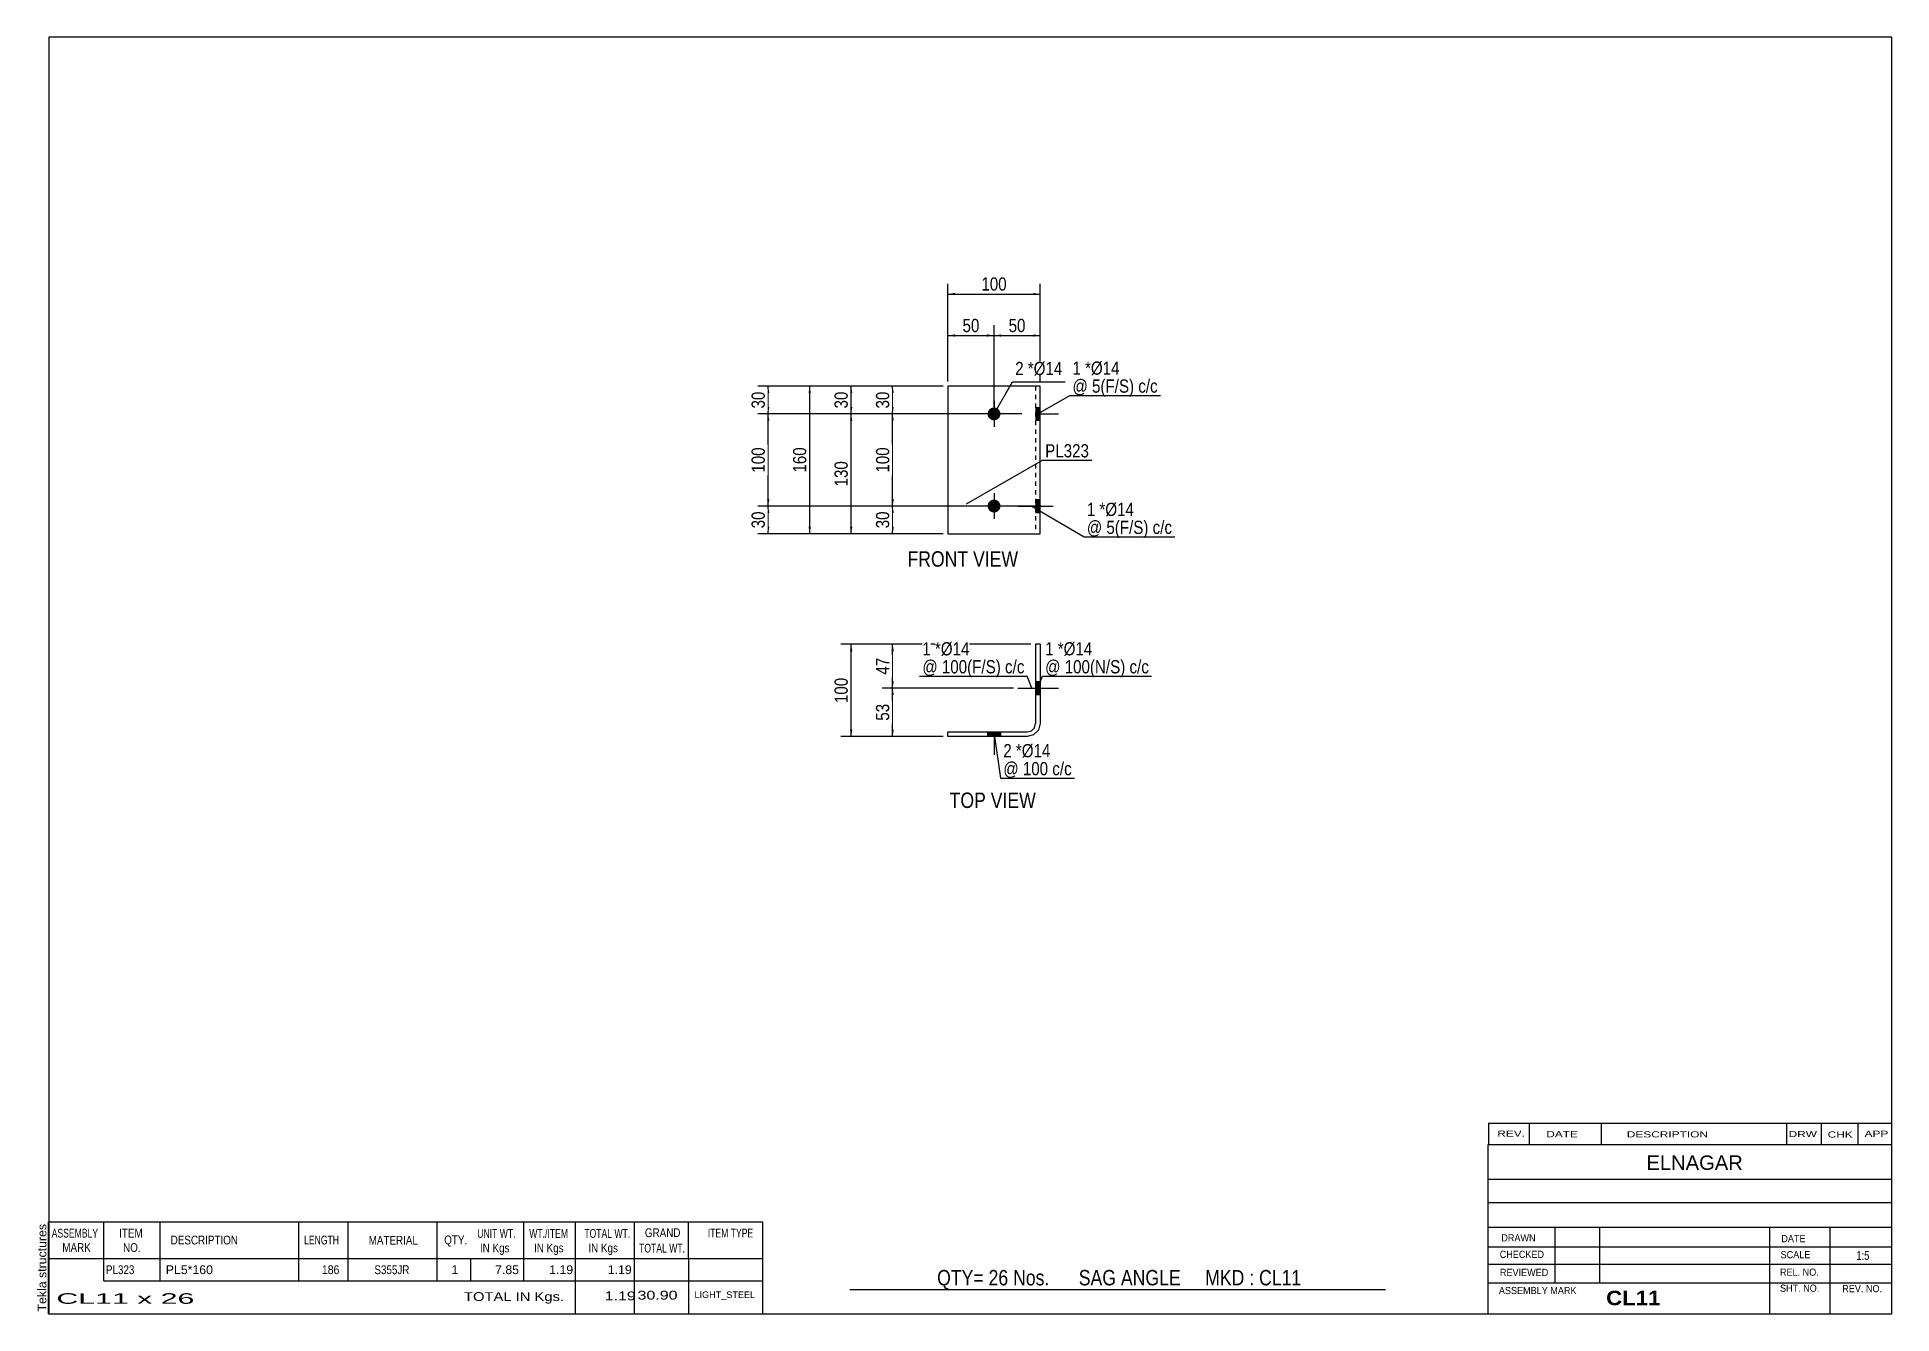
# Model space of a CAD drawing. Header units: millimetres. Extents: x 2 to 405, y 5 to 282.
import ezdxf

# ---------------------------------------------------------------- set-up
doc = ezdxf.new("R2010")
doc.units = ezdxf.units.MM
doc.linetypes.add('DXK_LINE_DOT1', pattern=[1.8814, 0.9407, -0.9407])
doc.styles.add('Arial', font='ARIAL.TTF', dxfattribs={"height": 0.2})
doc.styles.add('Arial Bold', font='ARIALBD.TTF', dxfattribs={"height": 0.2})
doc.styles.add('Arial Narrow', font='ARIALN.TTF', dxfattribs={"height": 0.2})

# ---------------------------------------------------------------- blocks, each defined once
blk = doc.blocks.new('Unknown-629275549-1220')
at = {"color": 5, "linetype": 'Continuous'}
for p, q in [((405, 282), (5, 282)), ((5, 282), (5, 5)), ((405, 5), (405, 282)), ((5, 5), (405, 5))]:
    blk.add_line(p, q, dxfattribs=at)
at = {"color": 174, "linetype": 'Continuous', "style": 'Arial'}
blk.add_text('Tekla structures', height=1.9102, rotation=90, dxfattribs=at).set_placement((4.5, 5.5))
blk = doc.blocks.new('Unknown-629275549-11 - 1457')
at = {"color": 0, "linetype": 'Continuous'}
blk.add_wipeout([(215.43, 167.1), (215.43, 170.6), (191.36, 170.6), (191.36, 167.1)], dxfattribs=at)
at = {"color": 96, "linetype": 'Continuous', "style": 'Arial Narrow'}
blk.add_text('FRONT VIEW', height=3.34, dxfattribs=at).set_placement((191.36, 167.1))
blk = doc.blocks.new('Unknown-629275549-12 - 1282')
at = {"color": 0, "linetype": 'Continuous'}
blk.add_wipeout([(219.25, 114.74), (219.25, 118.24), (200.51, 118.24), (200.51, 114.74)], dxfattribs=at)
at = {"color": 96, "linetype": 'Continuous', "style": 'Arial Narrow'}
blk.add_text('TOP VIEW', height=3.34, dxfattribs=at).set_placement((200.51, 114.74))
blk = doc.blocks.new('Bolt-629275549-1531 - 1457')
at = {"linetype": 'Continuous'}
for points in [[(210.15, 201.65), (210.44, 201.62), (210.72, 201.53), (210.97, 201.38), (211.19, 201.18), (211.36, 200.95), (211.48, 200.68), (211.54, 200.39), (211.54, 200.1), (211.48, 199.81), (211.36, 199.55), (211.19, 199.31), (210.97, 199.11), (210.72, 198.97), (210.44, 198.88), (210.15, 198.85), (209.86, 198.88), (209.58, 198.97), (209.33, 199.11), (209.11, 199.31), (208.94, 199.55), (208.82, 199.81), (208.76, 200.1), (208.76, 200.39), (208.82, 200.68), (208.94, 200.95), (209.11, 201.18), (209.33, 201.38), (209.58, 201.53), (209.86, 201.62)], [(210.15, 181.65), (210.44, 181.62), (210.72, 181.53), (210.97, 181.38), (211.19, 181.18), (211.36, 180.95), (211.48, 180.68), (211.54, 180.39), (211.54, 180.1), (211.48, 179.81), (211.36, 179.55), (211.19, 179.31), (210.97, 179.11), (210.72, 178.97), (210.44, 178.88), (210.15, 178.85), (209.86, 178.88), (209.58, 178.97), (209.33, 179.11), (209.11, 179.31), (208.94, 179.55), (208.82, 179.81), (208.76, 180.1), (208.76, 180.39), (208.82, 180.68), (208.94, 180.95), (209.11, 181.18), (209.33, 181.38), (209.58, 181.53), (209.86, 181.62)]]:
    blk.add_hatch(color=3, dxfattribs=at).paths.add_polyline_path(points)
at = {"color": 3, "linetype": 'Continuous'}
for p, q in [((210.15, 203.05), (210.15, 197.45)), ((212.95, 200.25), (207.35, 200.25)), ((210.15, 183.05), (210.15, 177.45)), ((212.95, 180.25), (207.35, 180.25))]:
    blk.add_line(p, q, dxfattribs=at)
blk = doc.blocks.new('Bolt-629275549-1495 - 1457')
at = {"linetype": 'Continuous'}
blk.add_hatch(color=3, dxfattribs=at).paths.add_polyline_path([(219.15, 201.65), (219.15, 198.85), (220.15, 198.85), (220.15, 201.65)])
at = {"color": 3, "linetype": 'Continuous'}
for p, q in [((219.15, 201.65), (220.15, 201.65)), ((219.15, 200.25), (224.15, 200.25)), ((219.15, 198.85), (220.15, 198.85))]:
    blk.add_line(p, q, dxfattribs=at)
blk = doc.blocks.new('Bolt-629275549-1536 - 1457')
at = {"linetype": 'Continuous'}
blk.add_hatch(color=3, dxfattribs=at).paths.add_polyline_path([(219.15, 181.65), (219.15, 178.85), (220.15, 178.85), (220.15, 181.65)])
at = {"color": 3, "linetype": 'Continuous'}
for p, q in [((219.15, 181.65), (220.15, 181.65)), ((215.35, 180.25), (222.95, 180.25)), ((219.15, 178.85), (220.15, 178.85))]:
    blk.add_line(p, q, dxfattribs=at)
blk = doc.blocks.new('Part-629275549-1552 - 1457')
at = {"color": 2, "linetype": 'Continuous'}
for p, q in [((220.15, 206.25), (200.15, 206.25)), ((200.15, 206.25), (200.15, 174.25)), ((220.15, 174.25), (220.15, 206.25)), ((200.15, 174.25), (220.15, 174.25))]:
    blk.add_line(p, q, dxfattribs=at)
at = {"color": 7, "linetype": 'DXK_LINE_DOT1'}
blk.add_line((219.15, 206.25), (219.15, 174.25), dxfattribs=at)
blk = doc.blocks.new('Bolt-629275549-1359 - 1282')
at = {"linetype": 'Continuous'}
blk.add_hatch(color=3, dxfattribs=at).paths.add_polyline_path([(211.55, 131.25), (208.75, 131.25), (208.75, 130.25), (211.55, 130.25)])
blk.add_hatch(color=3, dxfattribs=at).paths.add_polyline_path([(211.55, 131.25), (208.75, 131.25), (208.75, 130.25), (211.55, 130.25)])
at = {"color": 3, "linetype": 'Continuous'}
for p, q in [((208.75, 131.25), (208.75, 130.25)), ((208.75, 131.25), (208.75, 130.25)), ((210.15, 131.25), (210.15, 126.25)), ((210.15, 131.25), (210.15, 126.25)), ((211.55, 131.25), (211.55, 130.25)), ((211.55, 131.25), (211.55, 130.25))]:
    blk.add_line(p, q, dxfattribs=at)
blk = doc.blocks.new('Part-629275549-1397 - 1282')
at = {"color": 2, "linetype": 'Continuous'}
for p, q in [((219.15, 150.25), (219.15, 133.05)), ((220.15, 150.25), (219.15, 150.25)), ((220.15, 150.25), (220.15, 133.05)), ((218.91, 132.15), (219.15, 133.05)), ((220.15, 133.05), (219.77, 131.65)), ((200.15, 130.25), (200.15, 131.25)), ((200.15, 131.25), (217.35, 131.25)), ((217.35, 130.25), (200.15, 130.25)), ((217.35, 131.25), (218.25, 131.5)), ((218.75, 130.63), (217.35, 130.25)), ((218.25, 131.5), (218.91, 132.15)), ((219.77, 131.65), (218.75, 130.63))]:
    blk.add_line(p, q, dxfattribs=at)
blk = doc.blocks.new('Bolt-629275549-1322 - 1282')
at = {"linetype": 'Continuous'}
blk.add_hatch(color=3, dxfattribs=at).paths.add_polyline_path([(220.15, 139.35), (220.15, 142.15), (219.15, 142.15), (219.15, 139.35)])
at = {"color": 3, "linetype": 'Continuous'}
for p, q in [((219.15, 142.15), (220.15, 142.15)), ((219.15, 140.75), (224.15, 140.75)), ((219.15, 139.35), (220.15, 139.35))]:
    blk.add_line(p, q, dxfattribs=at)
blk = doc.blocks.new('Bolt-629275549-1396 - 1282')
at = {"linetype": 'Continuous'}
blk.add_hatch(color=3, dxfattribs=at).paths.add_polyline_path([(220.15, 139.35), (220.15, 142.15), (219.15, 142.15), (219.15, 139.35)])
at = {"color": 3, "linetype": 'Continuous'}
for p, q in [((219.15, 142.15), (220.15, 142.15)), ((215.35, 140.75), (222.95, 140.75)), ((219.15, 139.35), (220.15, 139.35))]:
    blk.add_line(p, q, dxfattribs=at)
blk = doc.blocks.new('StraightDimension-629275549-1554 - 1457')
at = {"linetype": 'Continuous'}
for points in [[(160.9, 178.75), (161.15, 180.25), (161.4, 178.75)], [(161.4, 175.75), (161.15, 174.25), (160.9, 175.75)]]:
    blk.add_hatch(color=7, dxfattribs=at).paths.add_polyline_path(points)
at = {"color": 7, "linetype": 'Continuous'}
for p, q in [((209.15, 180.25), (158.9, 180.25)), ((161.15, 174.25), (161.15, 180.25)), ((199.15, 174.25), (158.9, 174.25))]:
    blk.add_line(p, q, dxfattribs=at)
at = {"color": 0}
blk.add_wipeout([(161, 179.68), (156.8, 179.68), (156.8, 174.82), (161, 174.82)], dxfattribs=at)
at = {"color": 3, "style": 'Arial Narrow'}
blk.add_text('30', height=2.863, rotation=90.0002, dxfattribs=at).set_placement((160.4, 175.42))
blk = doc.blocks.new('StraightDimension-629275549-1563 - 1457')
at = {"linetype": 'Continuous'}
for points in [[(160.9, 198.75), (161.15, 200.25), (161.4, 198.75)], [(161.4, 181.75), (161.15, 180.25), (160.9, 181.75)]]:
    blk.add_hatch(color=7, dxfattribs=at).paths.add_polyline_path(points)
at = {"color": 7, "linetype": 'Continuous'}
for p, q in [((209.15, 200.25), (158.9, 200.25)), ((161.15, 180.25), (161.15, 200.25)), ((209.15, 180.25), (158.9, 180.25))]:
    blk.add_line(p, q, dxfattribs=at)
at = {"color": 0}
blk.add_wipeout([(161, 193.59), (156.8, 193.59), (156.8, 186.9), (161, 186.9)], dxfattribs=at)
at = {"color": 3, "style": 'Arial Narrow'}
blk.add_text('100', height=2.863, rotation=90.0002, dxfattribs=at).set_placement((160.4, 187.5))
blk = doc.blocks.new('StraightDimension-629275549-1572 - 1457')
at = {"linetype": 'Continuous'}
for points in [[(160.9, 204.75), (161.15, 206.25), (161.4, 204.75)], [(161.4, 201.75), (161.15, 200.25), (160.9, 201.75)]]:
    blk.add_hatch(color=7, dxfattribs=at).paths.add_polyline_path(points)
at = {"color": 7, "linetype": 'Continuous'}
for p, q in [((199.15, 206.25), (158.9, 206.25)), ((161.15, 200.25), (161.15, 206.25)), ((209.15, 200.25), (158.9, 200.25))]:
    blk.add_line(p, q, dxfattribs=at)
at = {"color": 0}
blk.add_wipeout([(161, 205.68), (156.8, 205.68), (156.8, 200.82), (161, 200.82)], dxfattribs=at)
at = {"color": 3, "style": 'Arial Narrow'}
blk.add_text('30', height=2.863, rotation=90.0002, dxfattribs=at).set_placement((160.4, 201.42))
blk = doc.blocks.new('StraightDimension-629275549-1579 - 1457')
at = {"linetype": 'Continuous'}
for points in [[(169.9, 204.75), (170.15, 206.25), (170.4, 204.75)], [(170.4, 175.75), (170.15, 174.25), (169.9, 175.75)]]:
    blk.add_hatch(color=7, dxfattribs=at).paths.add_polyline_path(points)
at = {"color": 7, "linetype": 'Continuous'}
for p, q in [((199.15, 206.25), (167.9, 206.25)), ((170.15, 174.25), (170.15, 206.25)), ((199.15, 174.25), (167.9, 174.25))]:
    blk.add_line(p, q, dxfattribs=at)
at = {"color": 0}
blk.add_wipeout([(170, 193.59), (165.8, 193.59), (165.8, 186.91), (170, 186.91)], dxfattribs=at)
at = {"color": 3, "style": 'Arial Narrow'}
blk.add_text('160', height=2.863, rotation=90.0002, dxfattribs=at).set_placement((169.4, 187.51))
blk = doc.blocks.new('StraightDimension-629275549-1588 - 1457')
at = {"linetype": 'Continuous'}
for points in [[(178.9, 198.75), (179.15, 200.25), (179.4, 198.75)], [(179.4, 175.75), (179.15, 174.25), (178.9, 175.75)]]:
    blk.add_hatch(color=7, dxfattribs=at).paths.add_polyline_path(points)
at = {"color": 7, "linetype": 'Continuous'}
for p, q in [((216.15, 200.25), (176.9, 200.25)), ((179.15, 174.25), (179.15, 200.25)), ((199.15, 174.25), (176.9, 174.25))]:
    blk.add_line(p, q, dxfattribs=at)
at = {"color": 0}
blk.add_wipeout([(179, 190.59), (174.8, 190.59), (174.8, 183.91), (179, 183.91)], dxfattribs=at)
at = {"color": 3, "style": 'Arial Narrow'}
blk.add_text('130', height=2.863, rotation=90.0002, dxfattribs=at).set_placement((178.4, 184.51))
blk = doc.blocks.new('StraightDimension-629275549-1669 - 1457')
at = {"linetype": 'Continuous'}
for points in [[(211.65, 217), (210.15, 217.25), (211.65, 217.5)], [(218.65, 217.5), (220.15, 217.25), (218.65, 217)]]:
    blk.add_hatch(color=7, dxfattribs=at).paths.add_polyline_path(points)
at = {"color": 7, "linetype": 'Continuous'}
for p, q in [((210.15, 201.25), (210.15, 219.5)), ((220.15, 207.25), (220.15, 219.5)), ((210.15, 217.25), (220.15, 217.25))]:
    blk.add_line(p, q, dxfattribs=at)
at = {"color": 0}
blk.add_wipeout([(217.58, 217.4), (217.58, 221.6), (212.72, 221.6), (212.72, 217.4)], dxfattribs=at)
at = {"color": 3, "style": 'Arial Narrow'}
blk.add_text('50', height=2.863, dxfattribs=at).set_placement((213.32, 218))
blk = doc.blocks.new('StraightDimension-629275549-1605 - 1457')
at = {"linetype": 'Continuous'}
for points in [[(178.9, 204.75), (179.15, 206.25), (179.4, 204.75)], [(179.4, 201.75), (179.15, 200.25), (178.9, 201.75)]]:
    blk.add_hatch(color=7, dxfattribs=at).paths.add_polyline_path(points)
at = {"color": 7, "linetype": 'Continuous'}
for p, q in [((199.15, 206.25), (176.9, 206.25)), ((179.15, 200.25), (179.15, 206.25)), ((216.15, 200.25), (176.9, 200.25))]:
    blk.add_line(p, q, dxfattribs=at)
at = {"color": 0}
blk.add_wipeout([(179, 205.68), (174.8, 205.68), (174.8, 200.82), (179, 200.82)], dxfattribs=at)
at = {"color": 3, "style": 'Arial Narrow'}
blk.add_text('30', height=2.863, rotation=90.0002, dxfattribs=at).set_placement((178.4, 201.42))
blk = doc.blocks.new('StraightDimension-629275549-1621 - 1457')
at = {"linetype": 'Continuous'}
for points in [[(187.9, 178.75), (188.15, 180.25), (188.4, 178.75)], [(188.4, 175.75), (188.15, 174.25), (187.9, 175.75)]]:
    blk.add_hatch(color=7, dxfattribs=at).paths.add_polyline_path(points)
at = {"color": 7, "linetype": 'Continuous'}
for p, q in [((220.35, 180.25), (185.9, 180.25)), ((188.15, 174.25), (188.15, 180.25)), ((199.15, 174.25), (185.9, 174.25))]:
    blk.add_line(p, q, dxfattribs=at)
at = {"color": 0}
blk.add_wipeout([(188, 179.68), (183.8, 179.68), (183.8, 174.82), (188, 174.82)], dxfattribs=at)
at = {"color": 3, "style": 'Arial Narrow'}
blk.add_text('30', height=2.863, rotation=90.0002, dxfattribs=at).set_placement((187.4, 175.42))
blk = doc.blocks.new('StraightDimension-629275549-1629 - 1457')
at = {"linetype": 'Continuous'}
for points in [[(187.9, 198.75), (188.15, 200.25), (188.4, 198.75)], [(188.4, 181.75), (188.15, 180.25), (187.9, 181.75)]]:
    blk.add_hatch(color=7, dxfattribs=at).paths.add_polyline_path(points)
at = {"color": 7, "linetype": 'Continuous'}
for p, q in [((216.15, 200.25), (185.9, 200.25)), ((188.15, 180.25), (188.15, 200.25)), ((220.35, 180.25), (185.9, 180.25))]:
    blk.add_line(p, q, dxfattribs=at)
at = {"color": 0}
blk.add_wipeout([(188, 193.59), (183.8, 193.59), (183.8, 186.91), (188, 186.91)], dxfattribs=at)
at = {"color": 3, "style": 'Arial Narrow'}
blk.add_text('100', height=2.863, rotation=90.0002, dxfattribs=at).set_placement((187.4, 187.51))
blk = doc.blocks.new('StraightDimension-629275549-1644 - 1457')
at = {"linetype": 'Continuous'}
for points in [[(187.9, 204.75), (188.15, 206.25), (188.4, 204.75)], [(188.4, 201.75), (188.15, 200.25), (187.9, 201.75)]]:
    blk.add_hatch(color=7, dxfattribs=at).paths.add_polyline_path(points)
at = {"color": 7, "linetype": 'Continuous'}
for p, q in [((199.15, 206.25), (185.9, 206.25)), ((188.15, 200.25), (188.15, 206.25)), ((216.15, 200.25), (185.9, 200.25))]:
    blk.add_line(p, q, dxfattribs=at)
at = {"color": 0}
blk.add_wipeout([(188, 205.68), (183.8, 205.68), (183.8, 200.82), (188, 200.82)], dxfattribs=at)
at = {"color": 3, "style": 'Arial Narrow'}
blk.add_text('30', height=2.863, rotation=90.0002, dxfattribs=at).set_placement((187.4, 201.42))
blk = doc.blocks.new('StraightDimension-629275549-1658 - 1457')
at = {"linetype": 'Continuous'}
for points in [[(201.65, 226), (200.15, 226.25), (201.65, 226.5)], [(218.65, 226.5), (220.15, 226.25), (218.65, 226)]]:
    blk.add_hatch(color=7, dxfattribs=at).paths.add_polyline_path(points)
at = {"color": 7, "linetype": 'Continuous'}
for p, q in [((200.15, 207.25), (200.15, 228.5)), ((200.15, 226.25), (220.15, 226.25)), ((220.15, 207.25), (220.15, 228.5))]:
    blk.add_line(p, q, dxfattribs=at)
at = {"color": 0}
blk.add_wipeout([(213.49, 226.4), (213.49, 230.6), (206.81, 230.6), (206.81, 226.4)], dxfattribs=at)
at = {"color": 3, "style": 'Arial Narrow'}
blk.add_text('100', height=2.863, dxfattribs=at).set_placement((207.41, 227))
blk = doc.blocks.new('StraightDimension-629275549-1663 - 1457')
at = {"linetype": 'Continuous'}
for points in [[(201.65, 217), (200.15, 217.25), (201.65, 217.5)], [(208.65, 217.5), (210.15, 217.25), (208.65, 217)]]:
    blk.add_hatch(color=7, dxfattribs=at).paths.add_polyline_path(points)
at = {"color": 7, "linetype": 'Continuous'}
for p, q in [((200.15, 207.25), (200.15, 219.5)), ((210.15, 201.25), (210.15, 219.5)), ((200.15, 217.25), (210.15, 217.25))]:
    blk.add_line(p, q, dxfattribs=at)
at = {"color": 0}
blk.add_wipeout([(207.58, 217.4), (207.58, 221.6), (202.72, 221.6), (202.72, 217.4)], dxfattribs=at)
at = {"color": 3, "style": 'Arial Narrow'}
blk.add_text('50', height=2.863, dxfattribs=at).set_placement((203.32, 218))
blk = doc.blocks.new('StraightDimension-629275549-1400 - 1282')
at = {"linetype": 'Continuous'}
for points in [[(178.9, 148.75), (179.15, 150.25), (179.4, 148.75)], [(179.4, 131.75), (179.15, 130.25), (178.9, 131.75)]]:
    blk.add_hatch(color=7, dxfattribs=at).paths.add_polyline_path(points)
at = {"color": 7, "linetype": 'Continuous'}
for p, q in [((218.15, 150.25), (176.9, 150.25)), ((179.15, 130.25), (179.15, 150.25)), ((199.15, 130.25), (176.9, 130.25))]:
    blk.add_line(p, q, dxfattribs=at)
at = {"color": 0}
blk.add_wipeout([(179, 143.6), (174.8, 143.6), (174.8, 136.91), (179, 136.91)], dxfattribs=at)
at = {"color": 3, "style": 'Arial Narrow'}
blk.add_text('100', height=2.863, rotation=90.0002, dxfattribs=at).set_placement((178.4, 137.51))
blk = doc.blocks.new('StraightDimension-629275549-1415 - 1282')
at = {"linetype": 'Continuous'}
for points in [[(187.9, 139.25), (188.15, 140.75), (188.4, 139.25)], [(188.4, 131.75), (188.15, 130.25), (187.9, 131.75)]]:
    blk.add_hatch(color=7, dxfattribs=at).paths.add_polyline_path(points)
at = {"color": 7, "linetype": 'Continuous'}
for p, q in [((214.35, 140.75), (185.9, 140.75)), ((188.15, 130.25), (188.15, 140.75)), ((199.15, 130.25), (185.9, 130.25))]:
    blk.add_line(p, q, dxfattribs=at)
at = {"color": 0}
blk.add_wipeout([(188, 137.93), (183.8, 137.93), (183.8, 133.08), (188, 133.08)], dxfattribs=at)
at = {"color": 3, "style": 'Arial Narrow'}
blk.add_text('53', height=2.863, rotation=90.0002, dxfattribs=at).set_placement((187.4, 133.68))
blk = doc.blocks.new('StraightDimension-629275549-1433 - 1282')
at = {"linetype": 'Continuous'}
for points in [[(187.9, 148.75), (188.15, 150.25), (188.4, 148.75)], [(188.4, 142.25), (188.15, 140.75), (187.9, 142.25)]]:
    blk.add_hatch(color=7, dxfattribs=at).paths.add_polyline_path(points)
at = {"color": 7, "linetype": 'Continuous'}
for p, q in [((218.15, 150.25), (185.9, 150.25)), ((188.15, 140.75), (188.15, 150.25)), ((214.35, 140.75), (185.9, 140.75))]:
    blk.add_line(p, q, dxfattribs=at)
at = {"color": 0}
blk.add_wipeout([(188, 147.93), (183.8, 147.93), (183.8, 143.08), (188, 143.08)], dxfattribs=at)
at = {"color": 3, "style": 'Arial Narrow'}
blk.add_text('47', height=2.863, rotation=90.0002, dxfattribs=at).set_placement((187.4, 143.68))
blk = doc.blocks.new('CBS_REVISION-629275549-1805')
at = {"color": 7, "linetype": 'Continuous'}
for p, q in [((317.49, 46.38), (404.99, 46.38)), ((317.49, 46.38), (317.49, 41.75)), ((326.29, 46.38), (326.29, 41.75)), ((341.88, 46.38), (341.88, 41.81)), ((382.14, 46.38), (382.14, 41.75)), ((389.68, 46.38), (389.68, 41.75)), ((397.63, 46.38), (397.63, 41.75)), ((317.49, 41.75), (404.99, 41.75))]:
    blk.add_line(p, q, dxfattribs=at)
at = {"color": 7, "style": 'Arial Narrow', "width": 1.7}
for s, height, p in [('REV.', 1.326, (319.35, 43.43)), ('DATE', 1.326, (329.98, 43.31)), ('DESCRIPTION', 1.3257, (347.46, 43.26)), ('DRW', 1.326, (382.57, 43.32)), ('CHK', 1.326, (391.06, 43.23)), ('APP', 1.326, (399.06, 43.38))]:
    blk.add_text(s, height=height, dxfattribs=at).set_placement(p)
blk = doc.blocks.new('CBS_BOM-629275549-1802')
at = {"color": 7, "linetype": 'Continuous'}
for p, q in [((4.97, 16.97), (4.97, 24.97)), ((4.97, 24.97), (159.89, 24.97)), ((16.97, 16.97), (16.97, 24.97)), ((29.16, 16.97), (29.16, 24.97)), ((59.32, 16.97), (59.32, 24.97)), ((70, 16.97), (70, 24.97)), ((89.32, 16.97), (89.32, 24.97)), ((108.12, 16.97), (108.12, 24.97)), ((119.33, 16.97), (119.33, 24.97)), ((132.12, 16.97), (132.12, 24.97)), ((143.87, 16.97), (143.87, 24.97)), ((159.89, 24.96), (159.89, 16.98)), ((4.97, 16.97), (159.89, 16.97)), ((4.97, 12.17), (4.97, 16.97)), ((16.97, 12.17), (16.97, 16.97)), ((29.16, 12.17), (29.16, 16.97)), ((59.32, 12.17), (59.32, 16.97)), ((70, 12.17), (70, 16.97)), ((89.32, 12.17), (89.32, 16.97)), ((96.58, 12.17), (96.58, 16.97)), ((108.12, 12.17), (108.12, 16.97)), ((119.33, 12.17), (119.33, 16.97)), ((132.12, 12.17), (132.12, 16.97)), ((143.89, 12.17), (143.89, 16.97)), ((159.89, 16.96), (159.89, 12.17)), ((4.97, 4.97), (4.97, 12.15)), ((16.97, 12.17), (159.89, 12.17)), ((119.33, 4.97), (119.33, 12.15)), ((132.12, 4.97), (132.12, 12.15)), ((143.93, 4.97), (143.93, 12.15)), ((159.89, 12.17), (159.89, 4.97)), ((4.97, 4.97), (159.89, 4.97))]:
    blk.add_line(p, q, dxfattribs=at)
at = {"color": 3, "linetype": 'Continuous', "style": 'Arial'}
for s, height, width, p in [('ASSEMBLY', 1.91, 0.7, (5.65, 21.54)), ('MARK', 1.91, 0.8, (7.97, 18.41)), ('ITEM', 1.91, 0.8, (20.3, 21.54)), ('NO.', 1.91, 0.8, (21.15, 18.41)), ('DESCRIPTION', 1.9102, 0.8, (31.48, 20.04)), ('LENGTH', 1.91, 0.7, (60.43, 20.04)), ('MATERIAL', 1.91, 0.8, (74.45, 19.99)), ('QTY.', 1.91, 0.8, (90.84, 20.07)), ('UNIT WT.', 1.91, 0.7, (98.01, 21.47)), ('IN Kgs', 1.91, 0.8, (98.59, 18.33)), ('WT./ITEM', 1.91, 0.7, (109.3, 21.47)), ('IN Kgs', 1.91, 0.8, (110.34, 18.33)), ('TOTAL WT.', 1.91, 0.7, (121.24, 21.47)), ('IN Kgs', 1.91, 0.8, (122.13, 18.33)), ('TOTAL WT.', 1.91, 0.7, (133.13, 18.29)), ('GRAND', 1.91, 0.8, (134.39, 21.63)), ('ITEM TYPE', 1.91, 0.7, (148.03, 21.55))]:
    blk.add_text(s, height=height, dxfattribs=dict(at, width=width)).set_placement(p)
at = {"color": 7, "linetype": 'Continuous', "style": 'Arial'}
for s, width, p in [('PL323', 0.8, (17.43, 13.6)), ('186', 0.85, (64.3, 13.6)), ('S355JR', 0.8, (75.69, 13.6))]:
    blk.add_text(s, height=1.91, dxfattribs=dict(at, width=width)).set_placement(p)
for s, p in [('PL5*160', (30.41, 13.6)), ('1', (92.41, 13.6)), ('7.85', (101.88, 13.6)), ('1.19', (113.62, 13.6)), ('1.19', (126.33, 13.6))]:
    blk.add_text(s, height=1.91, dxfattribs=at).set_placement(p)
at = {"color": 6, "linetype": 'Continuous', "style": 'Arial'}
for s, height, width, p in [('CL11 x 26', 2.292, 2.05, (6.69, 7.16)), ('TOTAL IN Kgs.', 1.9102, 1.2, (95.13, 7.77)), ('1.19', 1.91, 1.3, (125.65, 7.92)), ('30.90', 1.91, 1.3, (132.79, 8.08))]:
    blk.add_text(s, height=height, dxfattribs=dict(at, width=width)).set_placement(p)
blk.add_text('LIGHT_STEEL', height=1.4135, dxfattribs=at).set_placement((145.14, 8.42))
blk = doc.blocks.new('CBS_CALLOFF-629275549-1803')
at = {"color": 7, "linetype": 'Continuous'}
blk.add_line((178.88, 10.27), (295.11, 10.25), dxfattribs=at)
at = {"color": 3, "linetype": 'Continuous', "style": 'Arial Narrow'}
blk.add_text('QTY= 26 Nos.      SAG ANGLE     MKD : CL11', height=3.3405, dxfattribs=at).set_placement((197.8, 11.16))
blk = doc.blocks.new('CBS_NAME_BLOG-629275549-1804')
at = {"color": 7, "linetype": 'Continuous'}
for p, q in [((317.41, 41.75), (404.93, 41.75)), ((317.41, 5.04), (317.41, 41.75)), ((317.41, 34.21), (404.93, 34.21)), ((317.48, 29.16), (405, 29.16)), ((317.41, 23.79), (404.93, 23.79)), ((331.93, 11.68), (331.93, 23.78)), ((341.62, 11.71), (341.62, 23.78)), ((378.53, 5.04), (378.53, 23.77)), ((391.58, 5.04), (391.58, 23.78)), ((317.42, 19.49), (405, 19.51)), ((317.41, 15.74), (404.93, 15.74)), ((317.41, 11.7), (404.93, 11.7)), ((317.41, 5), (405, 5))]:
    blk.add_line(p, q, dxfattribs=at)
at = {"color": 3, "linetype": 'Continuous', "style": 'Arial'}
blk.add_text('ELNAGAR', height=3.133, dxfattribs=at).set_placement((351.73, 36.22))
at = {"color": 3, "linetype": 'Continuous'}
for s, height, style, width, p in [('DRAWN', 1.566, 'Arial', 0.9, (320.24, 20.68)), ('DATE', 1.566, 'Arial', 0.9, (381, 20.52)), ('CHECKED', 1.566, 'Arial', 0.9, (319.89, 17.11)), ('SCALE', 1.566, 'Arial', 0.9, (380.85, 17.04)), ('1:5', 1.957, 'Arial Narrow', 0.9, (397.3, 16.68)), ('REVIEWED', 1.566, 'Arial', 0.9, (319.93, 13.19)), ('REL. NO.', 1.566, 'Arial', 0.9, (380.71, 13.24)), ('ASSEMBLY MARK', 1.5663, 'Arial', 0.9, (319.71, 9.26)), ('CL11', 3.131, 'Arial Bold', 1.1, (342.99, 6.86)), ('SHT. NO.', 1.566, 'Arial', 0.9, (380.71, 9.77)), ('REV. NO.', 1.566, 'Arial', 0.9, (394.23, 9.68))]:
    blk.add_text(s, height=height, dxfattribs=dict(at, style=style, width=width)).set_placement(p)
blk = doc.blocks.new('Mark-629275549-1491 - 1457')
at = {"color": 0}
blk.add_wipeout([(229.01, 208.75), (229.01, 211.75), (227.18, 211.75), (227.18, 208.75)], dxfattribs=at)
blk.add_wipeout([(229.01, 208.75), (229.01, 211.75), (227.18, 211.75), (227.18, 208.75)], dxfattribs=at)
blk.add_wipeout([(231.18, 208.75), (231.18, 211.75), (229.91, 211.75), (229.91, 208.75)], dxfattribs=at)
blk.add_wipeout([(231.18, 208.75), (231.18, 211.75), (229.91, 211.75), (229.91, 208.75)], dxfattribs=at)
blk.add_wipeout([(237.4, 208.75), (237.4, 211.75), (231.18, 211.75), (231.18, 208.75)], dxfattribs=at)
blk.add_wipeout([(237.4, 208.75), (237.4, 211.75), (231.18, 211.75), (231.18, 208.75)], dxfattribs=at)
at = {"color": 3, "style": 'Arial Narrow'}
blk.add_text('*', height=2.86, dxfattribs=at).set_placement((229.91, 208.75))
at = {"color": 0}
blk.add_wipeout([(245.67, 204.85), (245.67, 207.85), (227.18, 207.85), (227.18, 204.85)], dxfattribs=at)
blk.add_wipeout([(245.67, 204.85), (245.67, 207.85), (227.18, 207.85), (227.18, 204.85)], dxfattribs=at)
at = {"color": 7, "linetype": 'Continuous'}
for p, q in [((219.65, 200.25), (226.58, 204.25)), ((226.58, 204.25), (246.27, 204.25))]:
    blk.add_line(p, q, dxfattribs=at)
at = {"color": 3, "style": 'Arial Narrow'}
for s, height, p in [('1', 2.86, (227.18, 208.75)), ('Ø14', 2.863, (231.18, 208.75)), ('@ 5(F/', 2.863, (227.18, 204.85)), ('S) c/', 2.863, (237.27, 204.85)), ('c', 2.86, (244.02, 204.85))]:
    blk.add_text(s, height=height, dxfattribs=at).set_placement(p)
blk = doc.blocks.new('Mark-629275549-1527 - 1457')
at = {"color": 0}
blk.add_wipeout([(216.58, 208.67), (216.58, 211.67), (214.75, 211.67), (214.75, 208.67)], dxfattribs=at)
blk.add_wipeout([(216.58, 208.67), (216.58, 211.67), (214.75, 211.67), (214.75, 208.67)], dxfattribs=at)
at = {"color": 7, "linetype": 'Continuous'}
blk.add_line((210.15, 200.25), (214.15, 207.17), dxfattribs=at)
at = {"color": 0}
blk.add_wipeout([(218.76, 208.67), (218.76, 211.67), (217.48, 211.67), (217.48, 208.67)], dxfattribs=at)
blk.add_wipeout([(218.76, 208.67), (218.76, 211.67), (217.48, 211.67), (217.48, 208.67)], dxfattribs=at)
at = {"color": 3, "style": 'Arial Narrow'}
blk.add_text('2', height=2.86, dxfattribs=at).set_placement((214.75, 208.67))
at = {"color": 0}
blk.add_wipeout([(224.97, 208.67), (224.97, 211.67), (218.76, 211.67), (218.76, 208.67)], dxfattribs=at)
blk.add_wipeout([(224.97, 208.67), (224.97, 211.67), (218.76, 211.67), (218.76, 208.67)], dxfattribs=at)
at = {"color": 7, "linetype": 'Continuous'}
blk.add_line((214.15, 207.17), (225.57, 207.17), dxfattribs=at)
at = {"color": 3, "style": 'Arial Narrow'}
for s, height, p in [('*', 2.86, (217.48, 208.67)), ('Ø14', 2.863, (218.76, 208.67))]:
    blk.add_text(s, height=height, dxfattribs=at).set_placement(p)
blk = doc.blocks.new('Mark-629275549-1532 - 1457')
at = {"color": 0}
blk.add_wipeout([(232.12, 178.1), (232.12, 181.1), (230.3, 181.1), (230.3, 178.1)], dxfattribs=at)
blk.add_wipeout([(232.12, 178.1), (232.12, 181.1), (230.3, 181.1), (230.3, 178.1)], dxfattribs=at)
blk.add_wipeout([(234.3, 178.1), (234.3, 181.1), (233.02, 181.1), (233.02, 178.1)], dxfattribs=at)
blk.add_wipeout([(234.3, 178.1), (234.3, 181.1), (233.02, 181.1), (233.02, 178.1)], dxfattribs=at)
blk.add_wipeout([(240.51, 178.1), (240.51, 181.1), (234.3, 181.1), (234.3, 178.1)], dxfattribs=at)
blk.add_wipeout([(240.51, 178.1), (240.51, 181.1), (234.3, 181.1), (234.3, 178.1)], dxfattribs=at)
at = {"color": 3, "style": 'Arial Narrow'}
blk.add_text('*', height=2.86, dxfattribs=at).set_placement((233.02, 178.1))
at = {"color": 0}
blk.add_wipeout([(248.78, 174.2), (248.78, 177.2), (230.3, 177.2), (230.3, 174.2)], dxfattribs=at)
blk.add_wipeout([(248.78, 174.2), (248.78, 177.2), (230.3, 177.2), (230.3, 174.2)], dxfattribs=at)
at = {"color": 7, "linetype": 'Continuous'}
for p, q in [((218.35, 180.25), (229.7, 173.6)), ((229.7, 173.6), (249.38, 173.6))]:
    blk.add_line(p, q, dxfattribs=at)
at = {"color": 3, "style": 'Arial Narrow'}
for s, height, p in [('1', 2.86, (230.3, 178.1)), ('@ 5(F/', 2.863, (230.3, 174.2)), ('Ø14', 2.863, (234.3, 178.1)), ('S) c/', 2.863, (240.38, 174.2)), ('c', 2.86, (247.14, 174.2))]:
    blk.add_text(s, height=height, dxfattribs=at).set_placement(p)
blk = doc.blocks.new('Mark-629275549-1548 - 1457')
at = {"color": 0}
blk.add_wipeout([(230.77, 190.81), (230.77, 193.81), (221.26, 193.81), (221.26, 190.81)], dxfattribs=at)
blk.add_wipeout([(230.77, 190.81), (230.77, 193.81), (221.26, 193.81), (221.26, 190.81)], dxfattribs=at)
at = {"color": 7, "linetype": 'Continuous'}
for p, q in [((204.21, 180.71), (220.66, 190.21)), ((220.66, 190.21), (231.37, 190.21))]:
    blk.add_line(p, q, dxfattribs=at)
at = {"color": 3, "style": 'Arial Narrow'}
blk.add_text('PL323', height=2.863, dxfattribs=at).set_placement((221.26, 190.81))
blk = doc.blocks.new('Mark-629275549-1317 - 1282')
at = {"color": 0}
blk.add_wipeout([(223.08, 147.85), (223.08, 150.85), (221.25, 150.85), (221.25, 147.85)], dxfattribs=at)
blk.add_wipeout([(223.08, 147.85), (223.08, 150.85), (221.25, 150.85), (221.25, 147.85)], dxfattribs=at)
blk.add_wipeout([(225.26, 147.85), (225.26, 150.85), (223.98, 150.85), (223.98, 147.85)], dxfattribs=at)
blk.add_wipeout([(225.26, 147.85), (225.26, 150.85), (223.98, 150.85), (223.98, 147.85)], dxfattribs=at)
blk.add_wipeout([(231.47, 147.85), (231.47, 150.85), (225.26, 150.85), (225.26, 147.85)], dxfattribs=at)
blk.add_wipeout([(231.47, 147.85), (231.47, 150.85), (225.26, 150.85), (225.26, 147.85)], dxfattribs=at)
at = {"color": 3, "style": 'Arial Narrow'}
blk.add_text('*', height=2.86, dxfattribs=at).set_placement((223.98, 147.85))
at = {"color": 0}
blk.add_wipeout([(243.76, 143.95), (243.76, 146.95), (221.25, 146.95), (221.25, 143.95)], dxfattribs=at)
blk.add_wipeout([(243.76, 143.95), (243.76, 146.95), (221.25, 146.95), (221.25, 143.95)], dxfattribs=at)
at = {"color": 7, "linetype": 'Continuous'}
for p, q in [((219.65, 140.75), (220.65, 143.35)), ((220.65, 143.35), (244.36, 143.35))]:
    blk.add_line(p, q, dxfattribs=at)
at = {"color": 3, "style": 'Arial Narrow'}
for s, height, p in [('1', 2.86, (221.25, 147.85)), ('Ø14', 2.863, (225.26, 147.85)), ('@ 100(N/', 2.863, (221.25, 143.95)), ('S) c/', 2.863, (235.36, 143.95)), ('c', 2.86, (242.12, 143.95))]:
    blk.add_text(s, height=height, dxfattribs=at).set_placement(p)
blk = doc.blocks.new('Mark-629275549-1355 - 1282')
at = {"color": 0}
blk.add_wipeout([(213.99, 125.74), (213.99, 128.74), (212.17, 128.74), (212.17, 125.74)], dxfattribs=at)
blk.add_wipeout([(213.99, 125.74), (213.99, 128.74), (212.17, 128.74), (212.17, 125.74)], dxfattribs=at)
blk.add_wipeout([(216.17, 125.74), (216.17, 128.74), (214.89, 128.74), (214.89, 125.74)], dxfattribs=at)
blk.add_wipeout([(216.17, 125.74), (216.17, 128.74), (214.89, 128.74), (214.89, 125.74)], dxfattribs=at)
blk.add_wipeout([(222.38, 125.74), (222.38, 128.74), (216.17, 128.74), (216.17, 125.74)], dxfattribs=at)
blk.add_wipeout([(222.38, 125.74), (222.38, 128.74), (216.17, 128.74), (216.17, 125.74)], dxfattribs=at)
at = {"color": 3, "style": 'Arial Narrow'}
blk.add_text('*', height=2.86, dxfattribs=at).set_placement((214.89, 125.74))
at = {"color": 0}
blk.add_wipeout([(227.01, 121.84), (227.01, 124.84), (212.17, 124.84), (212.17, 121.84)], dxfattribs=at)
blk.add_wipeout([(227.01, 121.84), (227.01, 124.84), (212.17, 124.84), (212.17, 121.84)], dxfattribs=at)
at = {"color": 7, "linetype": 'Continuous'}
for p, q in [((210.15, 130.75), (211.57, 121.24)), ((211.57, 121.24), (227.61, 121.24))]:
    blk.add_line(p, q, dxfattribs=at)
at = {"color": 3, "style": 'Arial Narrow'}
for s, height, p in [('2', 2.86, (212.17, 125.74)), ('@ 100 c/', 2.863, (212.17, 121.84)), ('Ø14', 2.863, (216.17, 125.74)), ('c', 2.86, (225.37, 121.84))]:
    blk.add_text(s, height=height, dxfattribs=at).set_placement(p)
blk = doc.blocks.new('Mark-629275549-1392 - 1282')
at = {"color": 0}
blk.add_wipeout([(196.43, 147.85), (196.43, 150.85), (194.6, 150.85), (194.6, 147.85)], dxfattribs=at)
blk.add_wipeout([(196.43, 147.85), (196.43, 150.85), (194.6, 150.85), (194.6, 147.85)], dxfattribs=at)
blk.add_wipeout([(198.61, 147.85), (198.61, 150.85), (197.33, 150.85), (197.33, 147.85)], dxfattribs=at)
blk.add_wipeout([(198.61, 147.85), (198.61, 150.85), (197.33, 150.85), (197.33, 147.85)], dxfattribs=at)
blk.add_wipeout([(204.82, 147.85), (204.82, 150.85), (198.61, 150.85), (198.61, 147.85)], dxfattribs=at)
blk.add_wipeout([(204.82, 147.85), (204.82, 150.85), (198.61, 150.85), (198.61, 147.85)], dxfattribs=at)
at = {"color": 3, "style": 'Arial Narrow'}
blk.add_text('*', height=2.86, dxfattribs=at).set_placement((197.33, 147.85))
at = {"color": 0}
blk.add_wipeout([(216.75, 143.95), (216.75, 146.95), (194.6, 146.95), (194.6, 143.95)], dxfattribs=at)
blk.add_wipeout([(216.75, 143.95), (216.75, 146.95), (194.6, 146.95), (194.6, 143.95)], dxfattribs=at)
at = {"color": 7, "linetype": 'Continuous'}
for p in [(194, 143.35), (218.35, 140.75)]:
    blk.add_line(p, (217.35, 143.35), dxfattribs=at)
at = {"color": 3, "style": 'Arial Narrow'}
for s, height, p in [('1', 2.86, (194.6, 147.85)), ('Ø14', 2.863, (198.61, 147.85)), ('@ 100(F/', 2.863, (194.6, 143.95)), ('S) c/', 2.863, (208.35, 143.95)), ('c', 2.86, (215.11, 143.95))]:
    blk.add_text(s, height=height, dxfattribs=at).set_placement(p)

msp = doc.modelspace()

# ---------------------------------------------------------------- block references
for name in ['Unknown-629275549-1220', 'Part-629275549-1552 - 1457', 'Bolt-629275549-1531 - 1457', 'Bolt-629275549-1495 - 1457', 'Bolt-629275549-1536 - 1457', 'Part-629275549-1397 - 1282', 'Bolt-629275549-1396 - 1282', 'Bolt-629275549-1322 - 1282', 'Bolt-629275549-1359 - 1282', 'CBS_REVISION-629275549-1805', 'CBS_NAME_BLOG-629275549-1804', 'CBS_BOM-629275549-1802', 'CBS_CALLOFF-629275549-1803']:
    msp.add_blockref(name, (0, 0))

# ---------------------------------------------------------------- next in the draw order: block references
for name in ['StraightDimension-629275549-1554 - 1457', 'Unknown-629275549-11 - 1457', 'StraightDimension-629275549-1400 - 1282', 'Unknown-629275549-12 - 1282']:
    msp.add_blockref(name, (0, 0))

# ---------------------------------------------------------------- next in the draw order: block references
for name in ['StraightDimension-629275549-1563 - 1457', 'StraightDimension-629275549-1415 - 1282']:
    msp.add_blockref(name, (0, 0))

# ---------------------------------------------------------------- next in the draw order: block references
for name in ['StraightDimension-629275549-1572 - 1457', 'StraightDimension-629275549-1433 - 1282', 'Mark-629275549-1355 - 1282']:
    msp.add_blockref(name, (0, 0))

# ---------------------------------------------------------------- next in the draw order: block references
for name in ['StraightDimension-629275549-1579 - 1457', 'Mark-629275549-1317 - 1282']:
    msp.add_blockref(name, (0, 0))

# ---------------------------------------------------------------- next in the draw order: block references
for name in ['StraightDimension-629275549-1588 - 1457', 'Mark-629275549-1392 - 1282']:
    msp.add_blockref(name, (0, 0))

# ---------------------------------------------------------------- next in the draw order: block references
for name in ['StraightDimension-629275549-1669 - 1457', 'StraightDimension-629275549-1621 - 1457']:
    msp.add_blockref(name, (0, 0))

# ---------------------------------------------------------------- next in the draw order: block references
msp.add_blockref('StraightDimension-629275549-1605 - 1457', (0, 0))

# ---------------------------------------------------------------- next in the draw order: block references
msp.add_blockref('StraightDimension-629275549-1629 - 1457', (0, 0))

# ---------------------------------------------------------------- next in the draw order: block references
for name in ['StraightDimension-629275549-1644 - 1457', 'Mark-629275549-1532 - 1457']:
    msp.add_blockref(name, (0, 0))

# ---------------------------------------------------------------- next in the draw order: block references
for name in ['StraightDimension-629275549-1658 - 1457', 'Mark-629275549-1548 - 1457']:
    msp.add_blockref(name, (0, 0))

# ---------------------------------------------------------------- next in the draw order: block references
for name in ['StraightDimension-629275549-1663 - 1457', 'Mark-629275549-1491 - 1457']:
    msp.add_blockref(name, (0, 0))

# ---------------------------------------------------------------- next in the draw order: block references
msp.add_blockref('Mark-629275549-1527 - 1457', (0, 0))

doc.saveas('drawing.dxf')
